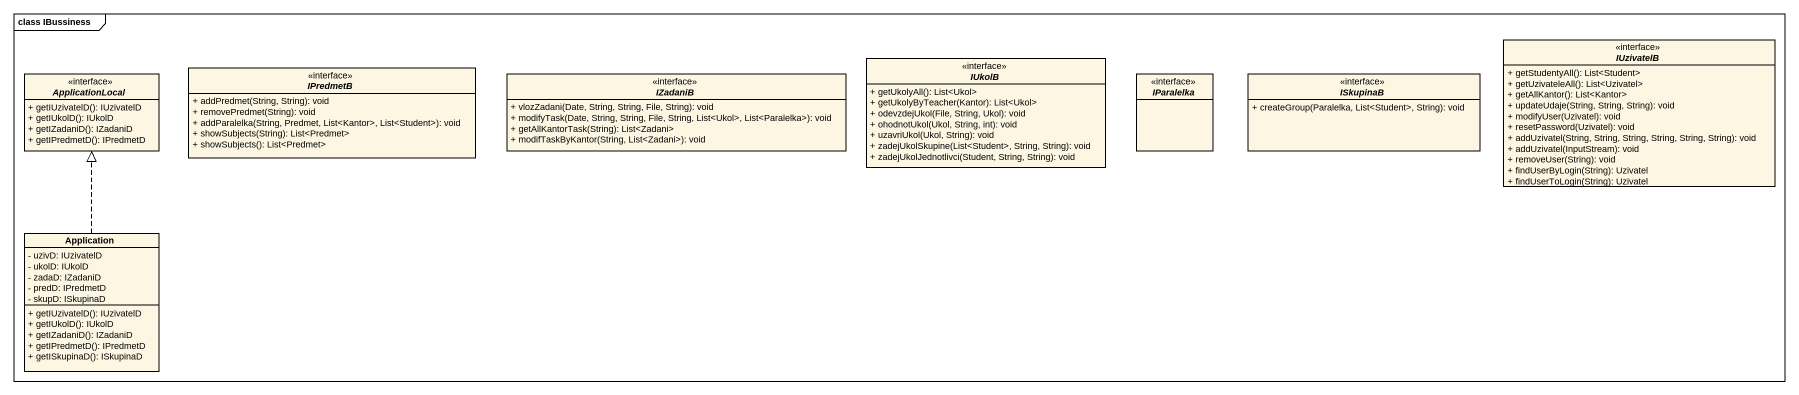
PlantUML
@startuml
mainframe class IBussiness
hide circle
hide empty members
skinparam classAttributeIconSize 0
interface IUkolB <<interface>> {
  + getUkolyAll(): List<Ukol>
  + getUkolyByTeacher(Kantor): List<Ukol>
  + odevzdejUkol(File, String, Ukol): void
  + ohodnotUkol(Ukol, String, int): void
  + uzavriUkol(Ukol, String): void
  + zadejUkolSkupine(List<Student>, String, String): void
  + zadejUkolJednotlivci(Student, String, String): void
}
interface IUzivatelB <<interface>> {
  + getStudentyAll(): List<Student>
  + getUzivateleAll(): List<Uzivatel>
  + getAllKantor(): List<Kantor>
  + updateUdaje(String, String, String): void
  + modifyUser(Uzivatel): void
  + resetPassword(Uzivatel): void
  + addUzivatel(String, String, String, String, String, String): void
  + addUzivatel(InputStream): void
  + removeUser(String): void
  + findUserByLogin(String): Uzivatel
  + findUserToLogin(String): Uzivatel
}
interface ApplicationLocal <<interface>> {
  + getIUzivatelD(): IUzivatelD
  + getIUkolD(): IUkolD
  + getIZadaniD(): IZadaniD
  + getIPredmetD(): IPredmetD
}
interface IPredmetB <<interface>> {
  + addPredmet(String, String): void
  + removePredmet(String): void
  + addParalelka(String, Predmet, List<Kantor>, List<Student>): void
  + showSubjects(String): List<Predmet>
  + showSubjects(): List<Predmet>
}
interface IZadaniB <<interface>> {
  + vlozZadani(Date, String, String, File, String): void
  + modifyTask(Date, String, String, File, String, List<Ukol>, List<Paralelka>): void
  + getAllKantorTask(String): List<Zadani>
  + modifTaskByKantor(String, List<Zadani>): void
}
interface IParalelka <<interface>>
interface ISkupinaB <<interface>> {
  + createGroup(Paralelka, List<Student>, String): void
}
class Application {
  - uzivD: IUzivatelD
  - ukolD: IUkolD
  - zadaD: IZadaniD
  - predD: IPredmetD
  - skupD: ISkupinaD
  + getIUzivatelD(): IUzivatelD
  + getIUkolD(): IUkolD
  + getIZadaniD(): IZadaniD
  + getIPredmetD(): IPredmetD
  + getISkupinaD(): ISkupinaD
}
Application .up.|> ApplicationLocal
@enduml
